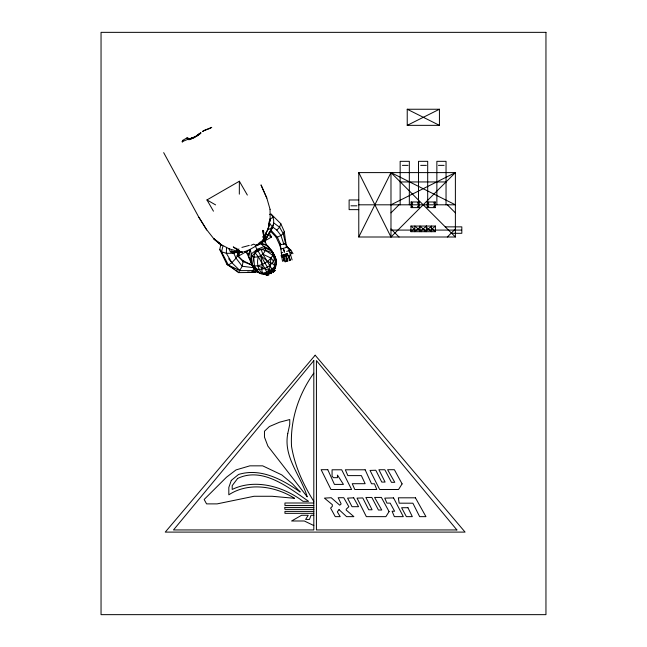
<?xml version="1.0" encoding="UTF-8"?>
<svg xmlns="http://www.w3.org/2000/svg" width="647" height="647" viewBox="0 0 647 647"><rect width="100%" height="100%" fill="white"/><g stroke="black" fill="none" stroke-linecap="round" stroke-linejoin="round"><path stroke-width="0.97" d="M286.807 256.988L286.807 261.534L285.804 256.309L287.81 261.186L287.381 258.606M256.77 245.545L239.164 255.711L239.172 251.683M239.325 194.165L239.358 181.233L206.959 199.939L213.453 211.181M226.507 247.833L226.353 253.3L231.844 262.698L239.948 270.616L253.47 270.583L256.002 269.767M220.805 244.655L219.754 249.532L226.992 264.51L228.399 265.092L231.844 262.698L236.066 258.202L237.643 255.355L237.813 251.594M182.325 142.186L182.575 140.439L186.975 137.9L188.714 138.49L188.592 139.606M275.873 261.574L276.374 263.491L275.129 265.933L274.862 268.359L273.163 271.069L267.858 274.134C258.816 275.63 255.888 263.555 258.42 256.835L255.072 252.807L257.126 249.418L263.952 246.588L270.745 249.467C275.832 255.549 278.808 264.372 273.293 271.303L267.995 274.36C253.503 276.439 251.505 260.741 245.957 251.788L248.019 253.705M268.343 229.014L269.985 219.543L268.246 228.601L264.623 236.365L265.011 236.826C264.178 241.323 260.054 245.245 255.484 245.747L256.883 244.42M272.379 252.298L270.745 249.467L266.515 244.809L260.587 243.337L265.618 248.27L272.217 251.262L272.921 252.937L272.767 255.355L271.02 258.096L269.362 270.608L268.206 272.565L270.511 272.605L271.627 270.583L269.362 270.608L257.7 265.788L254.449 265.933L252.281 264.858L251.173 263.41L251.885 256.196L250.138 249.37L248.44 255.242M250.138 249.37L248.755 256.972L250.106 259.026M284.073 258.541L283.604 261.048L283.774 256.899L285.214 261.995L284.769 258.016M266.37 232.451L264.76 240.927L265.181 242.754M268.125 228.812L270.147 218.929M270.171 219.196L268.246 228.601L264.599 235.799L266.362 232.75L264.785 237.853L264.93 237.465M222.932 246.127L221.525 251.796L228.399 265.092L238.444 272.613L252.508 272.468L258.169 271.505M286.322 247.437L284.316 231.666L280.814 223.716L271.182 214.189L269.718 214.408M265.23 239.123L264.76 240.927L267.26 246.305M265.901 238.145L264.76 240.927C269.176 233.09 278.073 223.288 271.182 214.189M293.002 253.584L290.859 250.171L289.67 250.51L287.381 247.105L285.513 243.248L285.828 242.01M276.051 262.868L276.568 261.048L274.126 254.878L272.783 253.009L274.296 256.535M279.9 243.401L279.536 244.615C281.704 249.936 281.332 255.759 282.553 261.356M255.072 252.807L251.885 256.196L253.729 257.215L258.42 256.835L262.9 254.247L265.577 250.373L265.618 248.27L261.089 249.338L255.072 252.807L253.729 257.215L252.281 264.858L257.474 272.072L259.318 272.533M264.324 238.233L265.27 235.492M269.192 232.904L264.76 240.927L272.387 227.299L273.867 223.005L279.585 227.243L283.24 233.599L285.497 243.223L283.847 244.186L279.536 244.615L276.075 237.117L270.939 231.65M280.814 223.716L279.585 227.243L276.835 230.122L280.927 235.459L283.847 244.186L285.513 243.248M269.33 273.293L271.093 273.6L271.7 271.926L271.328 271.4M273.26 272.266L273.43 271.303L272.67 270.996L273.26 272.266L275.072 270.373L273.236 270.195M275.954 262.674L276.568 261.048L274.781 256.317L274.668 257.417L275.978 259.301L275.614 259.989M268.513 273.107L268.036 273.665L268.845 274.813L266.297 275.436L266.718 274.449M238.638 249.499L238.889 248.909M260.595 243.846L261.404 242.221M252.856 271.805L253.689 267.68L253.074 265.496L243.046 261.606L237.643 255.355M358.778 237.004L358.778 172.603L455.383 172.603L455.383 237.004L358.778 237.004L390.982 172.603L455.383 204.808L358.778 204.808M238.444 272.613L242.229 266.265L243.046 261.606L242.835 260.539L236.948 255.419M246.232 252.362L248.197 250.049M284.316 231.666L283.24 233.599L280.927 235.459L277.361 237.223L276.075 237.117M269.702 232.071L272.759 227.089L276.835 230.122M313.811 373.165C298.59 394.217 290.099 420.283 291.53 446.317C294.773 466.115 303.208 484.506 313.811 501.385M271.311 271.384L271.7 271.926L270.818 273.139L271.093 273.6M390.982 212.855L399.029 204.808M358.778 172.603L390.982 237.004L455.383 172.603L390.982 204.808M447.328 237.004L455.383 228.957M264.89 250.769L265.577 250.373L272.921 252.937L274.886 256.519C274.182 265.23 262.286 272.096 254.4 268.351L250.357 261.234L251.262 253.915L257.126 249.418L261.089 249.338L265.577 250.373L272.767 255.355L276.374 263.491L273.163 271.069L275.129 265.933L273.665 261.291L271.02 258.096L267.615 261.453L262.31 264.518L257.7 265.788M410.942 231.691L414.161 228.876L410.942 226.054L410.942 231.691L435.415 231.691L435.415 226.054L410.942 226.054M419.96 227.186L414.808 231.691L414.808 226.054L421.246 231.691M425.111 231.691L431.549 226.054L431.549 231.691L425.758 226.62M430.91 230L435.415 226.054M262.528 239.875L264.235 239.406L263.62 237.87M194.731 136.938L189.223 138.992L194.739 136.962L200.926 132.684L196.373 136.032M196.292 136.485L200.845 133.185L194.69 137.415L189.28 139.437L191.164 138.846M197.845 135.441L199.357 134.325M197.917 134.964L199.446 133.84M411.104 207.622L419.159 207.622L419.159 201.985L411.104 201.985L411.104 207.622L412.713 206.498M417.541 203.109L419.159 201.985M427.206 207.622L435.253 207.622L435.253 201.985L427.206 201.985L427.206 207.622L428.815 206.498M433.644 203.109L435.253 201.985M266.257 275.048L267.898 274.077L268.845 274.813M266.297 275.436L267.923 274.482M268.327 274.716L267.041 275.476L266.435 274.619M269.556 219.365L272.969 217.36M182.365 141.402L182.939 141.07M187.339 138.531L187.913 138.199L189.207 139.712M229.095 249.111L230.34 251.578L231.95 250.648M267.567 230.081L272.759 227.089M257.514 245.116L271.562 237.004L269.063 232.677M254.408 256.819L253.729 257.215L254.449 265.933L256.681 269.362L259.69 273.123L267.858 274.134L259.69 273.123L258.282 271.732M272.67 270.996L274.296 270.074L274.74 271.036L273.438 271.772M273.099 271.077L274.757 270.139M273.43 271.303L275.072 270.373M407.23 125.348L439.434 109.246L439.434 125.348L407.23 125.348L407.23 109.246L439.434 109.246M182.058 141.677L187.306 139.582M194.69 137.415L191.156 138.854M237.004 251.926L233.753 253.26L226.353 253.3L221.525 251.796L219.754 249.532M191.14 138.385L192.992 137.722M241.897 247.405L249.232 245.415M282.771 256.414L286.645 255.153M287.381 247.105L286.783 246.968L290.859 250.171L287.381 247.105L281.089 249.079L280.297 245.294M221.072 244.598L213.777 238.622L221.039 244.55L229.143 248.804M257.134 271.117L252.524 272.468L247.639 272.039M281.13 253.009L282.86 252.5M286.613 251.408L289.67 250.51M282.068 257.401L290.592 254.91L292.096 259.924M251.044 245.342L253.721 244.129L256.544 245.666L259.593 242.504L263.596 239.843L263.919 238.775L264.235 239.406M236.656 251.99L242.237 252.233L236.47 252.176L238.783 252.031M239.705 252.314L241.598 252.023M244.429 251.586L247.267 251.149L243.822 251.57M255.047 271.772L257.789 271.416M251.4 272.233L252.516 272.468L253.47 270.583L252.524 272.468L251.4 272.233L258.145 271.457M230.947 251.764L234.845 251.659M230.761 251.683L235.193 251.626M229.022 248.772L236.673 251.028L238.921 251.02L240.838 251.934L240.821 251.497M239.228 251.643L239.908 251.634L239.244 251.133L236.341 251.206L236.422 251.651M402.41 165.373L408.047 165.373M420.72 165.373L426.357 165.373M438.464 165.373L444.101 165.373M400.153 181.944L446.042 181.944M358.778 199.972L349.121 199.972L349.121 209.636L358.778 209.636M350.957 205.811L356.942 205.811M445.241 226.862L461.821 226.862L461.821 233.3L451.679 233.3M390.982 230.081L455.383 230.081M455.739 230.081L461.368 230.081M230.963 251.788L234.918 251.788M313.811 503.002L284.947 503.002L284.947 505.469L313.811 505.453M313.811 507.426L284.704 507.426L284.947 509.375L313.908 509.375M313.811 511.389L284.947 511.389L284.947 513.338L313.811 513.338M313.811 515.271L311.061 515.271L309.468 519.428L305.61 519.428L308.247 515.271L301.583 515.271L291.603 520.989L304.308 520.989L313.811 525.55M237.247 252.33L241.768 252.37L236.47 252.176M253.066 265.496L253.689 267.68L242.229 266.265L236.066 258.202L233.753 253.26L230.34 251.578L235.217 251.643M230.34 251.578L239.164 253.05L237.942 251.74M259.188 272.355L257.474 272.072L254.279 268.157L255.282 268.61L256.261 270.689M260.587 243.337L267.858 245.949L268.586 247.413M261.089 249.338L262.9 254.247L271.02 258.096M228.399 265.092L239.948 270.616M238.88 250.874L233.284 246.903L240.838 251.934M407.23 109.246L439.434 125.348M242.835 260.539L251.934 265.213M206.959 199.939L215.588 204.889M267.195 234.497L271.562 237.004M226.992 264.51L234.222 269.031M235.832 270.042L237.433 271.044M235.969 248.165L237.433 249.103M427.206 201.985L428.815 203.109M433.644 206.498L435.253 207.622M411.104 201.985L412.713 203.109M417.541 206.498L419.159 207.622M231.4 251.57L233.753 253.26L232.564 251.659M221.08 244.566L213.688 238.622L206.506 229.499L198.952 217.327M214.117 239.301L221.5 245.407M430.91 227.744L435.415 231.691M253.357 266.871L256.172 269.645M447.328 204.808L455.383 212.855M455.383 237.004L390.982 172.603L390.982 237.004M390.982 228.957L399.029 237.004M237.651 252.257L236.673 251.028M228.65 258.8L231.844 262.698M271.222 271.344L271.7 271.926M270.923 230.178L277.361 237.223L280.847 244.873M252.985 265.537L255.282 268.61M268.861 221.913L272.387 227.299M262.9 254.247L273.293 271.303M187.913 138.199L188.916 139.784M206.716 229.944L198.969 217.505L163.683 152.635M249.192 258.145L250.85 260.967M239.358 181.233L247.348 195.07M255.363 246.353L270.648 272.832M267.995 274.36L258.42 256.835M186.975 137.9L187.913 139.526M237.166 252.249L239.164 255.711M268.659 246.911L269.864 249.038M239.592 251.335L236.745 251.626M266.823 198.079L261.065 185.05L266.823 198.079L270.066 209.329M291.19 252.362L291.829 253.915L288.934 250.729L290.592 254.91M262.747 236.584L264.025 239.722M287.325 253.608L287.632 254.497M287.219 253.64L287.486 254.546M287.114 253.681L287.397 254.578M286.985 253.721L287.276 254.619M286.88 253.753L287.171 254.651M286.395 253.907L286.694 254.805M285.812 254.101L286.168 255.104L282.957 256.026M285.068 254.344L285.367 255.476M284.316 254.586L284.664 255.702M283.677 254.805L284.065 255.994M282.828 255.08L283.2 256.123M282.246 255.266L282.537 256.163M281.76 255.428L281.946 256.358M281.534 255.5L281.825 256.398M281.453 255.525L281.72 256.43M281.324 255.573L281.607 256.471M274.126 254.878L274.87 257.749M290.018 258.711L290.325 260.442L288.271 255.589L289.532 260.684L289.346 256.196M263.717 236.373L262.852 230.332L263.693 236.948L263.58 230.769L263.604 235.201M274.821 266.831L274.862 268.359M270.034 209.272L270.179 218.985M446.042 204.808L446.042 161.329L436.862 161.329L436.862 204.808M434.452 202.39L434.452 207.218M428.007 202.39L428.007 207.218M427.691 204.808L427.691 161.329L418.512 161.329L418.512 204.808M418.35 202.39L418.35 207.218M411.913 202.39L411.913 207.218M409.333 204.808L409.333 161.329L400.153 161.329L400.153 204.808M287.753 433.627C283.232 457.453 300.855 475.464 307.228 496.839L267.89 446.106L264.469 437.137L264.469 431.226L269.419 426.519L279.609 422.184L289.751 419.539L289.751 424.359L287.753 433.627M262.31 264.518L261.744 269.362L262.431 273.269L266.71 272.136L272.007 269.079L275.129 265.933L272.088 263.386L267.615 261.453L260.66 255.541L262.31 264.518M231.302 480.406L228.82 487.45L228.82 494.826C248.594 481.764 275.428 486.245 294.579 498.311L272.088 496.273L254.045 496.273L217.109 503.884L206.563 503.884L204.153 499.476L226.499 477.203L236.042 469.908L249.863 465.84L262.666 465.84L281.825 474.922L292.436 483.802L300.216 491.987C282.432 479.589 260.83 467.627 238.533 474.469L231.302 480.406M402.102 483.891L398.536 489.512L379.66 489.512L370.052 470.426L375.786 470.232L381.77 482.072L385.094 482.072L378.899 469.746L384.836 469.746L391.451 482.322L394.775 482.322L387.61 469.714L394.379 469.714L402.102 483.891M389.082 511.599L385.879 516.646L366.356 516.646L357.039 498.133L362.765 497.939L368.75 509.779L372.074 509.779L365.878 497.454L371.815 497.454L378.43 510.03L381.754 510.03L374.589 497.422L381.358 497.422L389.082 511.599M237.667 478.424L232.2 485.638L232.2 489.439C255.282 478.311 283.572 486.56 303.022 501.328L308.603 501.328C288.772 487.757 262.779 466.398 237.667 478.424M339.036 509.642L337.313 511.866L340.209 516.646L335.251 516.646L330.601 508.081L332.323 506.358L332.323 504.668L324.438 498.133L331.199 497.721L339.74 505.194L341.163 503.948L338.179 497.713L343.759 497.713L348.846 506.722L346.21 509.221L346.21 510.071L353.885 516.646L346.582 516.646L339.036 509.642M313.811 360.605L173.493 529.942L313.811 529.942L313.811 360.605M315.17 355.219L165.26 532.101L465.08 532.101L315.17 355.219M426.397 226.054L419.96 231.691L419.96 226.054L426.397 231.691L426.397 226.054M203.886 130.524L202.406 131.559C205.916 129.505 208.949 129.287 211.739 127.362L203.886 130.524M242.14 251.893L240.603 251.521L242.14 251.893M287.511 253.543L281.13 255.63L281.421 256.527L287.802 254.441L287.511 253.543M353.691 497.794L347.568 498.133L352.025 506.69L358.551 506.69L353.691 497.794M393.57 497.899L384.739 498.133L386.946 503.131L390.149 503.131L394.613 511.235L392.122 511.235L394.346 516.646L403.316 516.646L393.57 497.899M407.95 507.717L401.617 507.725L406.373 516.646L412.325 516.646L407.95 507.717M545.955 32.35L101.045 32.35L101.045 614.65L545.955 614.65L545.955 32.35M327.778 469.69L321.13 469.69L330.973 489.512L351.604 489.512L341.689 469.787L332.073 469.787L332.073 476.152L333.407 477.68L337.443 477.68L337.443 475.06L343.452 484.401L334.434 484.401L327.778 469.69M365.151 469.787L345.352 469.787L347.835 475.61L361.366 475.61L365.151 483.697L352.259 483.697L354.782 489.512L376.772 489.512L374.476 483.77L371.507 483.77L365.151 469.787M415.423 497.81L398.317 497.81L399.167 503.18L412.891 503.204L419.66 516.646L425.952 516.646L415.423 497.81M456.887 529.942L316.423 529.942L316.423 360.605L456.887 529.942M284.47 252.031L283.321 248.375L284.47 252.031"/></g></svg>
